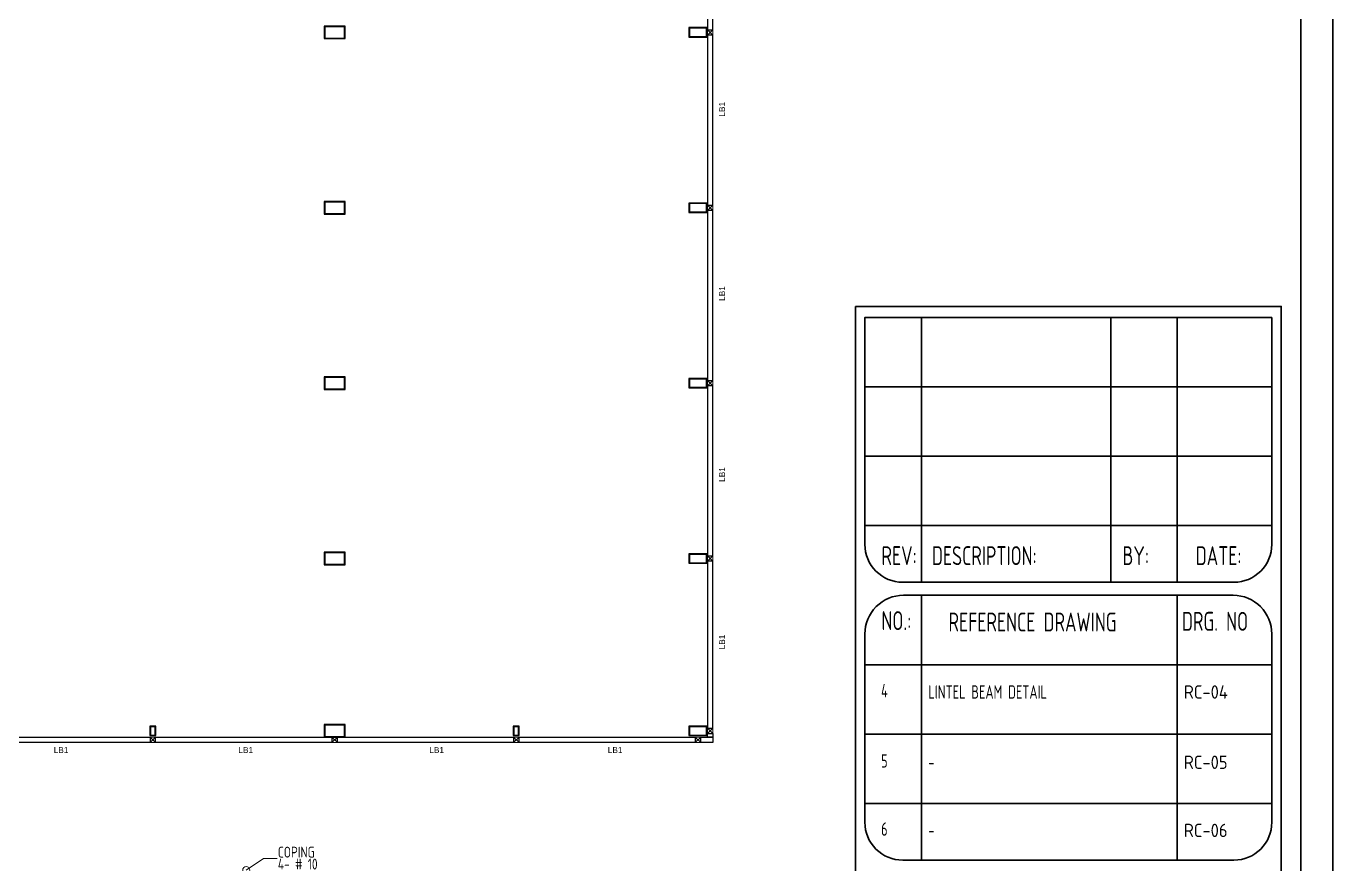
# Model space of a CAD drawing. Header units: inches. Extents: x -605 to 2991212, y -2872845 to 0.
# Drawn here: x 2632228 to 2687326, y -2292206 to -2256858 of the extents above; entities that cross this region are included whole.
import ezdxf
from ezdxf.enums import TextEntityAlignment as Align

# ---------------------------------------------------------------- set-up
doc = ezdxf.new("R2010")
doc.units = ezdxf.units.IN
doc.header["$LTSCALE"] = 600
doc.header["$MEASUREMENT"] = 0
doc.linetypes.add('CONTINOUS', pattern=[0])
for name, color, linetype, lineweight in [('DIM', 251, 'Continuous', 0), ('rRCC 2', 40, 'Continuous', 15), ('rSHEET', 2, 'Continuous', 30)]:
    doc.layers.add(name, color=color, linetype=linetype, lineweight=lineweight)
doc.layers.add('rFOUNDATION', color=7, linetype='CONTINOUS', lineweight=15, true_color=0xd26722)
doc.styles.add('DIM', font='geniso.shx', dxfattribs={"width": 0.85})
doc.styles.add('ROMANS', font='arial.ttf')
doc.styles.get("Standard").update_dxf_attribs({"font": 'arial.ttf'})
doc.styles.add('TEXT3 0.75NA', font='geniso.shx', dxfattribs={"width": 0.75})
doc.dimstyles.new('DST-25$7', dxfattribs={"dimscale": 150, "dimtxt": 2.25, "dimasz": 2, "dimexe": 1.5, "dimexo": 1, "dimgap": 1, "dimtad": 1, "dimdec": 0, "dimlfac": 0.25, "dimzin": 0, "dimdsep": 46, "dimtxsty": 'ROMANS', "dimblk": 'DOT', "dimcen": 0.09, "dimdle": 1, "dimclrd": 1, "dimclre": 1, "dimclrt": 7, "dimadec": 0, "dimazin": 0, "dimtfac": 1, "dimtdec": 0, "dimtmove": 0, "dimatfit": 3, "dimfxl": 1, "dimtolj": 1, "dimtzin": 0, "dimarcsym": 0})

# ---------------------------------------------------------------- blocks, each defined once
blk = doc.blocks.new('_Dot')
at = {"color": 0, "linetype": 'ByBlock', "lineweight": -2}
blk.add_line((-0.5, 0), (-1, 0), dxfattribs=at)
at = {"color": 0, "linetype": 'ByBlock', "const_width": 0.5}
blk.add_lwpolyline([(-0.25, 0, 1), (0.25, 0, 1)], format="xyb", close=True, dxfattribs=at)
blk = doc.blocks.new('LIWA')
at = {"layer": 'rRCC 2', "color": 7, "style": 'DIM', "width": 0.85}
for s, p in [('COPING ', (1456675.8, -850611)), ('4- # 10 ', (1456675.8, -850966))]:
    blk.add_text(s, height=322.12, dxfattribs=at).set_placement(p)
at = {"layer": 'DIM'}
blk.add_leader([(1455739.6, -850983), (1456249.9, -850633.8), (1456654.7, -850633.8)], dimstyle='DST-25$7', override={"dimasz": 1.4, "dimtad": 0, "dimldrblk": 'DotBlank'}, dxfattribs=at)

msp = doc.modelspace()

# ---------------------------------------------------------------- linework, layer by layer
at = {"color": 1, "linetype": 'ByBlock'}
for points in [[(2660954.6, -2257008), (2661184.6, -2257008), (2661184.6, -2249838), (2660954.6, -2249838)], [(2660954.6, -2264408), (2661184.6, -2264408), (2661184.6, -2257238), (2660954.6, -2257238)], [(2660954.6, -2271808), (2661184.6, -2271808), (2661184.6, -2264638), (2660954.6, -2264638)], [(2660954.6, -2279208), (2661184.6, -2279208), (2661184.6, -2272038), (2660954.6, -2272038)], [(2660954.6, -2286477.9), (2661184.6, -2286477.9), (2661184.6, -2279438), (2660954.6, -2279438)], [(2630029.6, -2286855.4), (2637459.6, -2286855.4), (2637459.6, -2287085.4), (2630029.6, -2287085.4)], [(2637689.6, -2286855.4), (2645119.6, -2286855.4), (2645119.6, -2287085.4), (2637689.6, -2287085.4)], [(2645349.6, -2286855.4), (2652779.6, -2286855.4), (2652779.6, -2287085.4), (2645349.6, -2287085.4)], [(2653009.6, -2286855.4), (2660439.6, -2286855.4), (2660439.6, -2287085.4), (2653009.6, -2287085.4)], [(2660669.6, -2286855.4), (2661184.6, -2286855.4), (2661184.6, -2287085.4), (2660669.6, -2287085.4)], [(2660954.6, -2286707.9), (2661184.6, -2286707.9), (2661184.6, -2286855.4), (2660954.6, -2286855.4)]]:
    msp.add_lwpolyline(points, close=True, dxfattribs=at)
at = {"color": 6, "linetype": 'ByBlock'}
for points in [[(2645674.6, -2257385.5), (2645674.6, -2256860.5), (2644794.6, -2256860.5), (2644794.6, -2257385.5)], [(2660939.6, -2257323), (2660939.6, -2256923), (2660169.6, -2256923), (2660169.6, -2257323)], [(2645674.6, -2264785.5), (2645674.6, -2264260.5), (2644794.6, -2264260.5), (2644794.6, -2264785.5)], [(2660939.6, -2264723), (2660939.6, -2264323), (2660169.6, -2264323), (2660169.6, -2264723)], [(2645674.6, -2272185.5), (2645674.6, -2271660.5), (2644794.6, -2271660.5), (2644794.6, -2272185.5)], [(2660939.6, -2272123), (2660939.6, -2271723), (2660169.6, -2271723), (2660169.6, -2272123)], [(2645674.6, -2279585.5), (2645674.6, -2279060.5), (2644794.6, -2279060.5), (2644794.6, -2279585.5)], [(2660939.6, -2279523), (2660939.6, -2279123), (2660169.6, -2279123), (2660169.6, -2279523)], [(2637699.6, -2286392.9), (2637449.6, -2286392.9), (2637449.6, -2286792.9), (2637699.6, -2286792.9)], [(2645674.6, -2286855.4), (2645674.6, -2286330.4), (2644794.6, -2286330.4), (2644794.6, -2286855.4)], [(2653019.6, -2286392.9), (2652769.6, -2286392.9), (2652769.6, -2286792.9), (2653019.6, -2286792.9)], [(2660939.6, -2286792.9), (2660939.6, -2286392.9), (2660169.6, -2286392.9), (2660169.6, -2286792.9)]]:
    msp.add_lwpolyline(points, close=True, dxfattribs=at)
at = {"color": 3, "linetype": 'ByBlock'}
for points in [[(2645649.6, -2257360.5), (2645649.6, -2256885.5), (2644819.6, -2256885.5), (2644819.6, -2257360.5)], [(2660914.6, -2257298), (2660914.6, -2256948), (2660194.6, -2256948), (2660194.6, -2257298)], [(2645649.6, -2264760.5), (2645649.6, -2264285.5), (2644819.6, -2264285.5), (2644819.6, -2264760.5)], [(2660914.6, -2264698), (2660914.6, -2264348), (2660194.6, -2264348), (2660194.6, -2264698)], [(2645649.6, -2272160.5), (2645649.6, -2271685.5), (2644819.6, -2271685.5), (2644819.6, -2272160.5)], [(2660914.6, -2272098), (2660914.6, -2271748), (2660194.6, -2271748), (2660194.6, -2272098)], [(2645649.6, -2279560.5), (2645649.6, -2279085.5), (2644819.6, -2279085.5), (2644819.6, -2279560.5)], [(2660914.6, -2279498), (2660914.6, -2279148), (2660194.6, -2279148), (2660194.6, -2279498)], [(2637674.6, -2286417.9), (2637474.6, -2286417.9), (2637474.6, -2286767.9), (2637674.6, -2286767.9)], [(2645649.6, -2286830.4), (2645649.6, -2286355.4), (2644819.6, -2286355.4), (2644819.6, -2286830.4)], [(2652994.6, -2286417.9), (2652794.6, -2286417.9), (2652794.6, -2286767.9), (2652994.6, -2286767.9)], [(2660914.6, -2286767.9), (2660914.6, -2286417.9), (2660194.6, -2286417.9), (2660194.6, -2286767.9)]]:
    msp.add_lwpolyline(points, close=True, dxfattribs=at)
at = {"layer": 'rRCC 2', "color": 6}
for p, q in [((2661184.6, -2257008), (2660954.6, -2257238)), ((2661184.6, -2257238), (2660954.6, -2257008)), ((2661184.6, -2264408), (2660954.6, -2264638)), ((2661184.6, -2264638), (2660954.6, -2264408)), ((2661184.6, -2271808), (2660954.6, -2272038)), ((2661184.6, -2272038), (2660954.6, -2271808)), ((2661184.6, -2279208), (2660954.6, -2279438)), ((2661184.6, -2279438), (2660954.6, -2279208)), ((2661184.6, -2286477.9), (2660954.6, -2286707.9)), ((2661184.6, -2286707.9), (2660954.6, -2286477.9)), ((2637689.6, -2286855.4), (2637459.6, -2287085.4)), ((2637689.6, -2287085.4), (2637459.6, -2286855.4)), ((2645349.6, -2286855.4), (2645119.6, -2287085.4)), ((2645349.6, -2287085.4), (2645119.6, -2286855.4)), ((2653009.6, -2286855.4), (2652779.6, -2287085.4)), ((2653009.6, -2287085.4), (2652779.6, -2286855.4)), ((2660669.6, -2286855.4), (2660439.6, -2287085.4)), ((2660669.6, -2287085.4), (2660439.6, -2286855.4))]:
    msp.add_line(p, q, dxfattribs=at)
for points in [[(2661184.6, -2257008), (2660954.6, -2257008), (2660954.6, -2257238), (2661184.6, -2257238)], [(2661184.6, -2264408), (2660954.6, -2264408), (2660954.6, -2264638), (2661184.6, -2264638)], [(2661184.6, -2271808), (2660954.6, -2271808), (2660954.6, -2272038), (2661184.6, -2272038)], [(2661184.6, -2279208), (2660954.6, -2279208), (2660954.6, -2279438), (2661184.6, -2279438)], [(2661184.6, -2286477.9), (2660954.6, -2286477.9), (2660954.6, -2286707.9), (2661184.6, -2286707.9)], [(2637689.6, -2286855.4), (2637459.6, -2286855.4), (2637459.6, -2287085.4), (2637689.6, -2287085.4)], [(2645349.6, -2286855.4), (2645119.6, -2286855.4), (2645119.6, -2287085.4), (2645349.6, -2287085.4)], [(2653009.6, -2286855.4), (2652779.6, -2286855.4), (2652779.6, -2287085.4), (2653009.6, -2287085.4)], [(2660669.6, -2286855.4), (2660439.6, -2286855.4), (2660439.6, -2287085.4), (2660669.6, -2287085.4)]]:
    msp.add_lwpolyline(points, close=True, dxfattribs=at)
at = {"layer": 'rSHEET'}
for p, q in [((2669987, -2269148.8), (2669987, -2280321.9)), ((2677967.8, -2269148.8), (2677967.8, -2280321.9)), ((2680761, -2269148.8), (2680761, -2280321.9)), ((2684751.4, -2272075.1), (2667592.8, -2272075.1)), ((2684751.4, -2275001.3), (2667592.8, -2275001.3)), ((2684751.4, -2277927.6), (2667592.8, -2277927.6)), ((2669987, -2280874.1), (2669987, -2292047.2)), ((2680761, -2280874.1), (2680761, -2292047.2)), ((2684751.4, -2283800.4), (2667592.8, -2283800.4)), ((2684751.4, -2286726.7), (2667592.8, -2286726.7)), ((2684751.4, -2289653), (2667592.8, -2289653))]:
    msp.add_line(p, q, dxfattribs=at)
msp.add_lwpolyline([(2687325.7, -2339818.9), (2687325.7, -2197596.6), (2586764.3, -2197596.6), (2586764.3, -2339818.9)], close=True, dxfattribs=at)
for points in [[(2685973.7, -2337448.6), (2685973.7, -2199967, 0.4142136), (2684957.9, -2198951.1), (2589132.2, -2198951.1, 0.4142136), (2588116.3, -2199967), (2588116.3, -2337448.6, 0.4142136), (2589132.2, -2338464.4), (2684957.9, -2338464.4, 0.4142136)], [(2667193.7, -2268685), (2685150.5, -2268685), (2685150.5, -2336178.3, -0.4142136), (2683554.3, -2337774.4), (2668789.9, -2337774.4, -0.4142136), (2667193.7, -2336178.3)], [(2684751.4, -2269148.8), (2684751.4, -2278725.7, -0.4142136), (2683155.3, -2280321.9), (2669188.9, -2280321.9, -0.4142136), (2667592.8, -2278725.7), (2667592.8, -2269148.8)], [(2684751.4, -2282502.2), (2684751.4, -2290451, -0.4142136), (2683155.3, -2292047.2), (2669188.9, -2292047.2, -0.4142136), (2667592.8, -2290451), (2667592.8, -2282502.2, -0.4142136), (2669220.9, -2280874.1), (2683123.3, -2280874.1, -0.4142136)]]:
    msp.add_lwpolyline(points, format="xyb", close=True, dxfattribs=at)

# ---------------------------------------------------------------- block references
at = {"layer": 'rFOUNDATION', "linetype": 'ByBlock', "xscale": 1.423799133232619, "yscale": 1.423799133232619, "zscale": 1.423799133232619}
msp.add_blockref('LIWA', (568827.5, -1080840.6), dxfattribs=at)

# ---------------------------------------------------------------- texts
at = {"layer": 'rRCC 2'}
for p in [(2661572.4, -2260368.7), (2661572.4, -2268139.2), (2661572.4, -2275776), (2661572.4, -2282844.5)]:
    msp.add_text('LB1', height=250, rotation=90, dxfattribs=at).set_placement(p, align=Align.MIDDLE_CENTER)
for p in [(2633702.1, -2287401.6), (2641486.8, -2287401.6), (2649536.6, -2287401.6), (2657063.8, -2287401.6)]:
    msp.add_text('LB1', height=250, dxfattribs=at).set_placement(p, align=Align.MIDDLE_CENTER)
at = {"layer": 'rSHEET', "style": 'TEXT3 0.75NA', "width": 0.75}
for s, height, p in [('REV:', 798.08, (2668292.1, -2279600.2)), ('DESCRIPTION:', 798.078, (2670419.6, -2279600.2)), ('BY:', 798.08, (2678455.8, -2279600.2)), ('DATE:', 798.08, (2681543.2, -2279600.2)), ('NO.:', 798.08, (2668292.1, -2282342.4)), ('DRG. NO', 798.08, (2680961.2, -2282371.3)), ('REFERENCE DRAWING', 798.078, (2671118, -2282400.6)), ('5', 564.3, (2668276.3, -2288143.3)), ('-', 564.3, (2670269.6, -2288200.5)), ('6', 564.3, (2668276.3, -2291018.4)), ('-', 564.3, (2670269.6, -2291075.6))]:
    msp.add_text(s, height=height, dxfattribs=at).set_placement(p)
at = {"layer": 'rSHEET', "color": 1, "style": 'TEXT3 0.75NA', "width": 0.75}
for s, height, p in [('4', 564.3, (2668276.3, -2285178.2)), ('LINTEL BEAM DETAIL', 564.298, (2670269.6, -2285235.4))]:
    msp.add_text(s, height=height, dxfattribs=at).set_placement(p)
at = {"layer": 'rSHEET', "color": 1, "style": 'TEXT3 0.75NA'}
msp.add_text('RC-04', height=564.3, dxfattribs=at).set_placement((2681043.6, -2285235.4))
at = {"layer": 'rSHEET', "style": 'TEXT3 0.75NA'}
for s, p in [('RC-05', (2681043.6, -2288200.5)), ('RC-06', (2681043.6, -2291075.6))]:
    msp.add_text(s, height=564.3, dxfattribs=at).set_placement(p)

doc.saveas('drawing.dxf')
